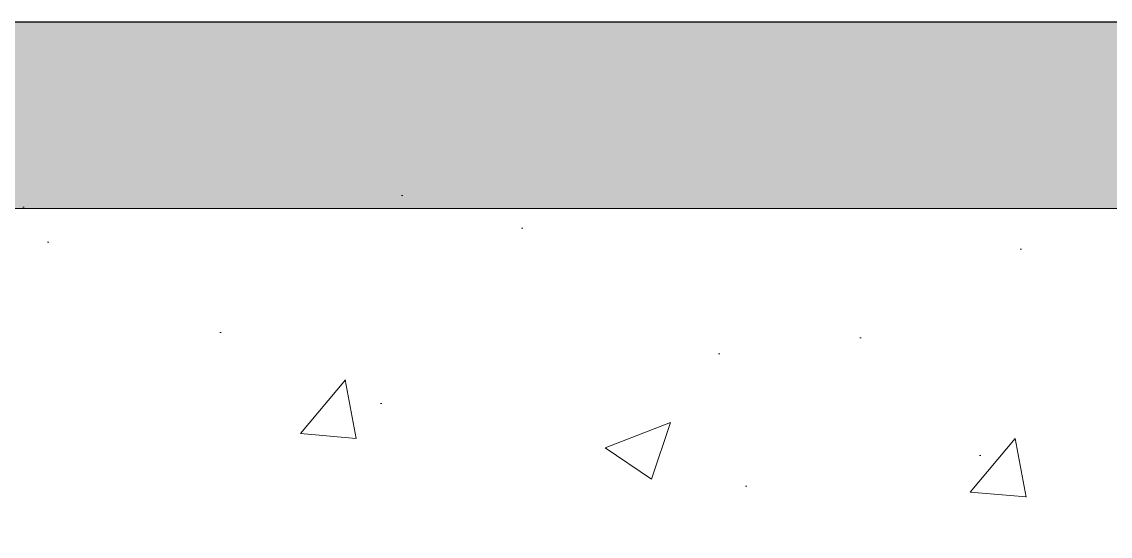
# Model space of a CAD drawing. Header units: millimetres. Extents: x -477321 to 558829, y -132142 to 283081.
# Drawn here: x -465638 to -465055, y 49262 to 49537 of the extents above; entities that cross this region are included whole.
import ezdxf

# ---------------------------------------------------------------- set-up
doc = ezdxf.new("R2010")
doc.units = ezdxf.units.MM
doc.layers.add('АР_Перегородки кирпич штрих', color=7, linetype='Continuous')
doc.layers.add('АР_Тонкие', color=250, linetype='Continuous', lineweight=0)
doc.layers.add('АР_Штриховка', color=252, linetype='Continuous', lineweight=0)

msp = doc.modelspace()

# ---------------------------------------------------------------- hatches: boundary and pattern name
at = {"layer": 'АР_Перегородки кирпич штрих', "transparency": 33554559}
h = msp.add_hatch(dxfattribs=at)
h.set_pattern_fill('AR-CONC', color=256, scale=0.5, style=0)
h.set_pattern_definition([(50, (128331.515, -1621141.354), (91.0923345, -7.9695428), [9.525, -104.775]), (355, (128331.515, -1621141.35), (-17.6217107, 95.5284226), [7.62, -83.820292]), (100.4514447, (128339.11, -1621142.02), (73.4706235, 87.558876), [8.0950044, -89.0451223]), (46.1842, (128331.51, -1621115.95), (135.5395204, -21.021164), [14.2875, -157.1625]), (96.635558, (128342.81, -1621117.7), (118.702067, 123.713062), [12.142512, -133.567804]), (351.184151, (128331.51, -1621115.95), (118.702067, 123.713062), [11.429984, -125.729866]), (21, (128344.215, -1621122.304), (75.8071956, -51.132599), [9.525, -104.775]), (326, (128344.215, -1621122.3), (30.901014, 92.093983), [7.62, -83.82]), (71.451445, (128350.53, -1621126.566), (106.7082096, 40.9613844), [8.0950044, -89.044969]), (37.5, (128331.515, -1621141.354), (1.5443016, 42.27751944), [0, -82.804, 0, -85.09, 0, -84.1375]), (7.5, (128331.515, -1621141.354), (33.4098313, 50.0902874), [0, -48.514, 0, -80.899, 0, -32.0675]), (327.5, (128303.194, -1621141.354), (67.7952976, -2.864372), [0, -31.75, 0, -99.06, 0, -131.445]), (317.5, (128290.494, -1621141.354), (74.0645907, 12.7132455), [0, -41.275, 0, -65.786, 0, -93.345])])
h.paths.add_polyline_path([(-463501.3, 49437.26), (-463501.3, 49537.26), (-470326.71, 49537.26), (-470326.71, 49437.26)])
at = {"layer": 'АР_Штриховка', "ltscale": 100, "true_color": 0x000000}
h = msp.add_hatch(dxfattribs=at)
h.set_pattern_fill('AR-CONC', color=18, scale=50, style=0)
h.set_pattern_definition([(50, (-5148656.87, 781333.88), (358.630091, -31.376067), [37.5, -412.5]), (355, (-5148656.87, 781333.88), (-69.375667, 376.096067), [30, -330]), (100.4514445, (-5148627, 781331.26), (289.254423, 344.719995), [31.870096, -350.571056]), (46.1842, (-5148656.87, 781433.88), (533.620665, -82.75964), [56.25, -618.75]), (96.635635, (-5148612.4, 781427), (467.33097, 487.0593), [47.80517, -525.85688]), (351.184164, (-5148656.9, 781433.9), (467.33097, 487.0593), [45, -495]), (21, (-5148606.87, 781408.88), (298.453526, -201.309445), [37.5, -412.5]), (326, (-5148606.87, 781408.88), (121.657666, 362.575023), [30, -330]), (71.451445, (-5148582, 781392.1), (420.111188, 161.265576), [31.870095, -350.571056]), (37.5, (-5148656.87, 781333.88), (6.0799277, 166.446927), [0, -326, 0, -335, 0, -331.25]), (7.5, (-5148656.87, 781333.88), (131.534769, 197.205856), [0, -191, 0, -318.5, 0, -126.25]), (327.5, (-5148768.37, 781333.88), (266.911218, -11.277436), [0, -125, 0, -390, 0, -517.5]), (317.5, (-5148818.37, 781333.88), (291.593085, 50.052491), [0, -162.5, 0, -259, 0, -367.5])])
h.paths.add_polyline_path([(-463501.3, 49457.26), (-470326.71, 49457.26), (-470326.71, 48737.26), (-463501.3, 48737.26)])

# ---------------------------------------------------------------- linework, layer by layer
at = {"layer": 'АР_Тонкие', "lineweight": 30}
msp.add_line((-470326.71, 49537.26), (-463501.3, 49537.26), dxfattribs=at)
at = {"layer": 'АР_Тонкие'}
msp.add_lwpolyline([(-470326.71, 49437.26), (-463501.3, 49437.26)], dxfattribs=at)

doc.saveas('drawing.dxf')
